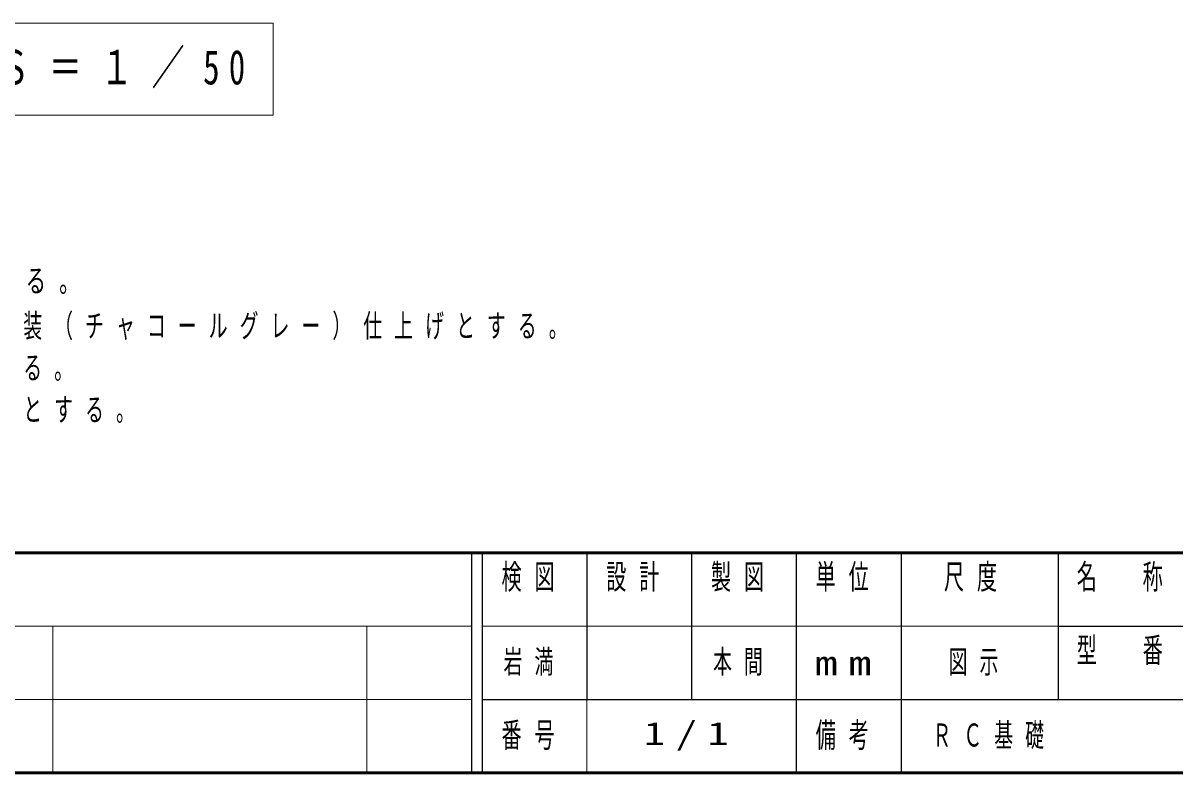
# Model space of a CAD drawing. Units: millimetres on the paper. Extents: x -365 to 0, y 0 to 257.
# Drawn here: x -281.3 to -171.3, y 0 to 71.6 of the extents above; entities that cross this region are included whole.
import ezdxf

# ---------------------------------------------------------------- set-up
doc = ezdxf.new("R2010")
doc.units = ezdxf.units.MM
doc.layers.add('LY_1', color=7, linetype='Continuous', lineweight=25)
doc.layers.add('LY_3', color=7, linetype='Continuous', lineweight=13)
doc.styles.add('ＭＳ ゴシック', font='')
doc.styles.get('ＭＳ ゴシック').set_extended_font_data('MS Gothic')

msp = doc.modelspace()

# ---------------------------------------------------------------- linework, layer by layer
at = {"layer": 'LY_1', "lineweight": 13}
for p, q in [((-257.445, 71.562), (-305.245, 71.562)), ((-257.445, 62.762), (-257.445, 71.562)), ((-305.245, 62.762), (-257.445, 62.762))]:
    msp.add_line(p, q, dxfattribs=at)
at = {"layer": 'LY_3', "lineweight": 50}
for p, q in [((-365, 21), (0, 21)), ((-365, 0), (0, 0))]:
    msp.add_line(p, q, dxfattribs=at)
at = {"layer": 'LY_3', "lineweight": 25}
for p, q in [((-238.5, 21), (-238.5, 0)), ((-237.5, 21), (-237.5, 0)), ((-227.5, 21), (-227.5, 7)), ((-217.5, 21), (-217.5, 7)), ((-207.5, 21), (-207.5, 0)), ((-197.5, 21), (-197.5, 7)), ((-182.5, 21), (-182.5, 7)), ((-182.5, 14), (-70, 14)), ((-237.5, 7), (0, 7)), ((-197.5, 7), (-197.5, 0))]:
    msp.add_line(p, q, dxfattribs=at)
at = {"layer": 'LY_3'}
for p, q in [((-365, 14), (-238.5, 14)), ((-278.5, 14), (-278.5, 0)), ((-248.5, 14), (-248.5, 0)), ((-237.5, 14), (-182.5, 14)), ((-365, 7), (-238.5, 7)), ((-227.5, 7), (-227.5, 0))]:
    msp.add_line(p, q, dxfattribs=at)

# ---------------------------------------------------------------- texts
at = {"layer": 'LY_1', "style": 'ＭＳ ゴシック'}
for s, insert, char_height, attachment_point in [('\\T1.56;\\W0.7;立面図\u3000Ｓ＝１／50', (-281.345, 67.162), 3.299, 5), ('\\T1.64;\\W0.65;ベンチ座は、PE(高密度ポリエチレン)ブロー成形品とする。', (-361.002, 45.296), 2.199, 7), ('\\T1.64;\\W0.6;鋼材は、電気亜鉛メッキ処理の上、ポリエステル樹脂粉体塗装（チャコールグレー）仕上げとする。', (-361.002, 41.296), 2.199, 7), ('\\T1.64;\\W0.6;屋根はアルミ板材とし、アルマイト処理品（ブロンズ）とする。', (-361.002, 37.296), 2.199, 7), ('\\T1.64;\\W0.6;本製品は、（社）日本公園施設業協会賠償責任保険加入製品とする。', (-361.002, 33.296), 2.199, 7), ('\\T1.64;\\W0.6;岩満', (-232.5, 10.5), 2.199, 5), ('\\T1.64;\\W0.6;本間', (-212.5, 10.5), 2.199, 5), ('\\T1.64;\\W0.6;図示', (-190, 10.5), 2.199, 5), ('\\T1.5;\\W1.35;1/1', (-217.5, 3.5), 2.199, 5), ('\\T1.64;\\W0.6;ＲＣ基礎', (-194.5, 3.5), 2.199, 4)]:
    msp.add_mtext(s, dxfattribs=dict(at, insert=insert, char_height=char_height, attachment_point=attachment_point))
at = {"layer": 'LY_3', "char_height": 2.346, "style": 'ＭＳ ゴシック'}
for s, insert, attachment_point in [('\\T1.64;\\W0.6;検図', (-232.5, 19.9), 2), ('\\T1.64;\\W0.6;設計', (-222.5, 19.9), 2), ('\\T1.64;\\W0.6;製図', (-212.5, 19.9), 2), ('\\T1.64;\\W0.6;単位', (-202.5, 19.9), 2), ('\\T1.64;\\W0.6;尺度', (-190.25, 19.9), 2), ('\\T1.64;\\W0.6;名\u3000称', (-176, 19.9), 2), ('\\T1.64;\\W0.6;型\u3000番', (-176, 12.9), 2), ('\\T1.5;\\W1.35;mm', (-202.5, 10.5), 5), ('\\T1.64;\\W0.6;番号', (-232.5, 3.5), 5), ('\\T1.64;\\W0.6;備考', (-202.5, 3.5), 5)]:
    msp.add_mtext(s, dxfattribs=dict(at, insert=insert, attachment_point=attachment_point))

doc.saveas('drawing.dxf')
